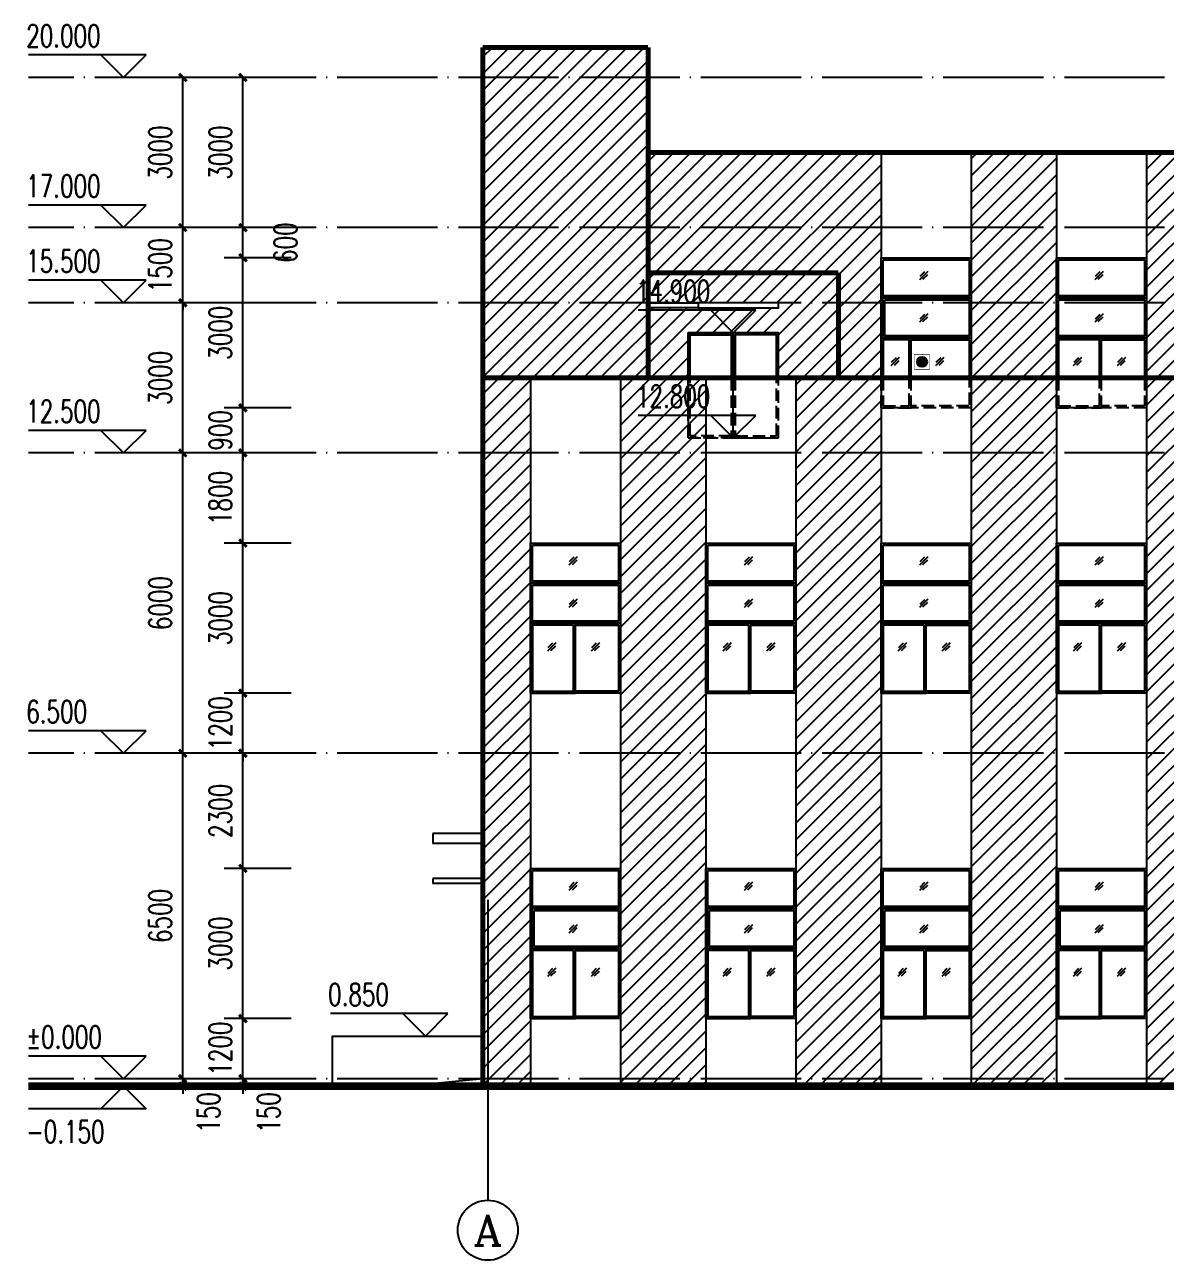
# Model space of a CAD drawing. Extents: x -4747 to 1060961, y -766984 to 396631.
# Drawn here: x 470451 to 493222, y -293900 to -269218 of the extents above; entities that cross this region are included whole.
import ezdxf
from ezdxf.enums import TextEntityAlignment as Align

# ---------------------------------------------------------------- set-up
doc = ezdxf.new("R2010")
doc.units = 0
doc.header["$LTSCALE"] = 1000
doc.header["$MEASUREMENT"] = 0
doc.linetypes.add('DASH', pattern=[0.35, 0.25, -0.1])
doc.linetypes.add('DOTE', pattern=[2.42, 2, -0.2, 0.02, -0.2])
doc.layers.get('0').update_dxf_attribs({"linetype": 'CONTINUOUS'})
doc.layers.get('DEFPOINTS').update_dxf_attribs({"linetype": 'CONTINUOUS'})
for name, color, linetype in [('AXIS', 3, 'CONTINUOUS'), ('AXIS_TEXT', 7, 'CONTINUOUS'), ('DIM_ELEV', 3, 'CONTINUOUS'), ('DIM_SYMB', 3, 'CONTINUOUS'), ('DOTE', 1, 'DOTE'), ('PUB_DIM', 3, 'CONTINUOUS'), ('PUB_TEXT', 7, 'CONTINUOUS'), ('剖面填充', 147, 'CONTINUOUS'), ('屋面', 4, 'CONTINUOUS'), ('投影', 8, 'CONTINUOUS'), ('窗户', 140, 'CONTINUOUS'), ('立面图', 41, 'CONTINUOUS'), ('立面轮廓线', 3, 'CONTINUOUS')]:
    doc.layers.add(name, color=color, linetype=linetype)
doc.styles.add('_TCH_AXIS', font='COMPLEX', dxfattribs={"bigfont": 'GBCBIG'})
doc.styles.add('_TCH_DIM', font='SIMPLEX', dxfattribs={"bigfont": 'GBCBIG'})
doc.styles.add('DIM_FONT', font='SIMPLEX', dxfattribs={"width": 0.7, "bigfont": 'GBCBIG'})
doc.dimstyles.new('DIMN150', dxfattribs={"dimscale": 1.5, "dimtxt": 300, "dimasz": 100, "dimexe": 250, "dimexo": 300, "dimgap": 150, "dimtad": 1, "dimdec": 0, "dimzin": 0, "dimtxsty": 'DIM_FONT', "dimblk": 'ARCHTICK', "dimcen": 0.09, "dimclrt": 7, "dimazin": 3, "dimtfac": 1, "dimtdec": 0, "dimtix": 1, "dimtmove": 0, "dimatfit": 3, "dimtolj": 1, "dimtzin": 0})
pattern_1 = [(45, (-215693.68, 0), (-168.3798, 168.3798), [])]

# ---------------------------------------------------------------- blocks, each defined once
blk = doc.blocks.new('_ARCHTICK')
at = {"color": 0, "linetype": 'BYBLOCK', "const_width": 0.4}
blk.add_lwpolyline([(-0.5, -0.5), (0.5, 0.5)], dxfattribs=at)
blk = doc.blocks.new('*D637')
at = {"layer": 'DEFPOINTS', "color": 0}
for p in [(474807, -290272), (476223, -290272), (476223, -290422)]:
    blk.add_point(p, dxfattribs=at)
at = {"layer": 'PUB_DIM', "color": 0}
for p, q in [((474807, -290272), (474807, -290122)), ((475773, -290272), (474432, -290272)), ((475773, -290422), (474432, -290422)), ((474807, -290422), (474807, -290272)), ((474807, -290422), (474807, -290572))]:
    blk.add_line(p, q, dxfattribs=at)
at = {"layer": 'PUB_DIM', "color": 0, "xscale": 150, "yscale": 150, "zscale": 150}
for p, rotation in [((474807, -290272), 270), ((474807, -290422), 90)]:
    blk.add_blockref('_ARCHTICK', p, dxfattribs=dict(at, rotation=rotation))
at = {"layer": 'PUB_DIM', "color": 7, "insert": (475324, -290947), "char_height": 450, "attachment_point": 5, "rotation": 90, "style": 'DIM_FONT'}
blk.add_mtext('\\A1;150', dxfattribs=at)
blk = doc.blocks.new('*D638')
at = {"layer": 'DEFPOINTS', "color": 0}
for p in [(474807, -289072), (476223, -289072), (476223, -290272)]:
    blk.add_point(p, dxfattribs=at)
at = {"layer": 'PUB_DIM', "color": 0}
for p, q in [((474807, -289072), (474807, -288922)), ((475773, -289072), (474432, -289072)), ((474807, -290272), (474807, -289072)), ((475773, -290272), (474432, -290272)), ((474807, -290272), (474807, -290422))]:
    blk.add_line(p, q, dxfattribs=at)
at = {"layer": 'PUB_DIM', "color": 0, "xscale": 150, "yscale": 150, "zscale": 150}
for p, rotation in [((474807, -289072), 270), ((474807, -290272), 90)]:
    blk.add_blockref('_ARCHTICK', p, dxfattribs=dict(at, rotation=rotation))
at = {"layer": 'PUB_DIM', "color": 7, "insert": (474357, -289672), "char_height": 450, "attachment_point": 5, "rotation": 90, "style": 'DIM_FONT'}
blk.add_mtext('\\A1;1200', dxfattribs=at)
blk = doc.blocks.new('*D639')
at = {"layer": 'DEFPOINTS', "color": 0}
for p in [(474807, -286072), (476223, -286072), (476223, -289072)]:
    blk.add_point(p, dxfattribs=at)
at = {"layer": 'PUB_DIM', "color": 0}
for p, q in [((475773, -286072), (474432, -286072)), ((474807, -289072), (474807, -286072)), ((475773, -289072), (474432, -289072))]:
    blk.add_line(p, q, dxfattribs=at)
at = {"layer": 'PUB_DIM', "color": 0, "xscale": 150, "yscale": 150, "zscale": 150}
for p, rotation in [((474807, -286072), 90), ((474807, -289072), 270)]:
    blk.add_blockref('_ARCHTICK', p, dxfattribs=dict(at, rotation=rotation))
at = {"layer": 'PUB_DIM', "color": 7, "insert": (474357, -287572), "char_height": 450, "attachment_point": 5, "rotation": 90, "style": 'DIM_FONT'}
blk.add_mtext('\\A1;3000', dxfattribs=at)
blk = doc.blocks.new('*D640')
at = {"layer": 'DEFPOINTS', "color": 0}
for p in [(474807, -283772), (476223, -283772), (476223, -286072)]:
    blk.add_point(p, dxfattribs=at)
at = {"layer": 'PUB_DIM', "color": 0}
for p, q in [((475773, -283772), (474432, -283772)), ((474807, -286072), (474807, -283772)), ((475773, -286072), (474432, -286072))]:
    blk.add_line(p, q, dxfattribs=at)
at = {"layer": 'PUB_DIM', "color": 0, "xscale": 150, "yscale": 150, "zscale": 150}
for p, rotation in [((474807, -283772), 90), ((474807, -286072), 270)]:
    blk.add_blockref('_ARCHTICK', p, dxfattribs=dict(at, rotation=rotation))
at = {"layer": 'PUB_DIM', "color": 7, "insert": (474357, -284922), "char_height": 450, "attachment_point": 5, "rotation": 90, "style": 'DIM_FONT'}
blk.add_mtext('\\A1;2300', dxfattribs=at)
blk = doc.blocks.new('*D641')
at = {"layer": 'DEFPOINTS', "color": 0}
for p in [(474807, -282572), (476223, -282572), (476223, -283772)]:
    blk.add_point(p, dxfattribs=at)
at = {"layer": 'PUB_DIM', "color": 0}
for p, q in [((475773, -282572), (474432, -282572)), ((474807, -282572), (474807, -282422)), ((474807, -283772), (474807, -282572)), ((475773, -283772), (474432, -283772)), ((474807, -283772), (474807, -283922))]:
    blk.add_line(p, q, dxfattribs=at)
at = {"layer": 'PUB_DIM', "color": 0, "xscale": 150, "yscale": 150, "zscale": 150}
for p, rotation in [((474807, -282572), 270), ((474807, -283772), 90)]:
    blk.add_blockref('_ARCHTICK', p, dxfattribs=dict(at, rotation=rotation))
at = {"layer": 'PUB_DIM', "color": 7, "insert": (474357, -283172), "char_height": 450, "attachment_point": 5, "rotation": 90, "style": 'DIM_FONT'}
blk.add_mtext('\\A1;1200', dxfattribs=at)
blk = doc.blocks.new('*D642')
at = {"layer": 'DEFPOINTS', "color": 0}
for p in [(474807, -279572), (476223, -279572), (476223, -282572)]:
    blk.add_point(p, dxfattribs=at)
at = {"layer": 'PUB_DIM', "color": 0}
for p, q in [((475773, -279572), (474432, -279572)), ((474807, -282572), (474807, -279572)), ((475773, -282572), (474432, -282572))]:
    blk.add_line(p, q, dxfattribs=at)
at = {"layer": 'PUB_DIM', "color": 0, "xscale": 150, "yscale": 150, "zscale": 150}
for p, rotation in [((474807, -279572), 90), ((474807, -282572), 270)]:
    blk.add_blockref('_ARCHTICK', p, dxfattribs=dict(at, rotation=rotation))
at = {"layer": 'PUB_DIM', "color": 7, "insert": (474357, -281072), "char_height": 450, "attachment_point": 5, "rotation": 90, "style": 'DIM_FONT'}
blk.add_mtext('\\A1;3000', dxfattribs=at)
blk = doc.blocks.new('*D643')
at = {"layer": 'DEFPOINTS', "color": 0}
for p in [(474807, -277772), (476223, -277772), (476223, -279572)]:
    blk.add_point(p, dxfattribs=at)
at = {"layer": 'PUB_DIM', "color": 0}
for p, q in [((475773, -277772), (474432, -277772)), ((474807, -279572), (474807, -277772)), ((475773, -279572), (474432, -279572))]:
    blk.add_line(p, q, dxfattribs=at)
at = {"layer": 'PUB_DIM', "color": 0, "xscale": 150, "yscale": 150, "zscale": 150}
for p, rotation in [((474807, -277772), 90), ((474807, -279572), 270)]:
    blk.add_blockref('_ARCHTICK', p, dxfattribs=dict(at, rotation=rotation))
at = {"layer": 'PUB_DIM', "color": 7, "insert": (474357, -278672), "char_height": 450, "attachment_point": 5, "rotation": 90, "style": 'DIM_FONT'}
blk.add_mtext('\\A1;1800', dxfattribs=at)
blk = doc.blocks.new('*D644')
at = {"layer": 'DEFPOINTS', "color": 0}
for p in [(474807, -276872), (476223, -276872), (476223, -277772)]:
    blk.add_point(p, dxfattribs=at)
at = {"layer": 'PUB_DIM', "color": 0}
for p, q in [((475773, -276872), (474432, -276872)), ((474807, -276872), (474807, -276722)), ((474807, -277772), (474807, -276872)), ((475773, -277772), (474432, -277772)), ((474807, -277772), (474807, -277922))]:
    blk.add_line(p, q, dxfattribs=at)
at = {"layer": 'PUB_DIM', "color": 0, "xscale": 150, "yscale": 150, "zscale": 150}
for p, rotation in [((474807, -276872), 270), ((474807, -277772), 90)]:
    blk.add_blockref('_ARCHTICK', p, dxfattribs=dict(at, rotation=rotation))
at = {"layer": 'PUB_DIM', "color": 7, "insert": (474357, -277322), "char_height": 450, "attachment_point": 5, "rotation": 90, "style": 'DIM_FONT'}
blk.add_mtext('\\A1;900', dxfattribs=at)
blk = doc.blocks.new('*D645')
at = {"layer": 'DEFPOINTS', "color": 0}
for p in [(474807, -273872), (476223, -273872), (476223, -276872)]:
    blk.add_point(p, dxfattribs=at)
at = {"layer": 'PUB_DIM', "color": 0}
for p, q in [((475773, -273872), (474432, -273872)), ((474807, -276872), (474807, -273872)), ((475773, -276872), (474432, -276872))]:
    blk.add_line(p, q, dxfattribs=at)
at = {"layer": 'PUB_DIM', "color": 0, "xscale": 150, "yscale": 150, "zscale": 150}
for p, rotation in [((474807, -273872), 90), ((474807, -276872), 270)]:
    blk.add_blockref('_ARCHTICK', p, dxfattribs=dict(at, rotation=rotation))
at = {"layer": 'PUB_DIM', "color": 7, "insert": (474357, -275372), "char_height": 450, "attachment_point": 5, "rotation": 90, "style": 'DIM_FONT'}
blk.add_mtext('\\A1;3000', dxfattribs=at)
blk = doc.blocks.new('*D646')
at = {"layer": 'DEFPOINTS', "color": 0}
for p in [(474807, -273272), (476223, -273272), (476223, -273872)]:
    blk.add_point(p, dxfattribs=at)
at = {"layer": 'PUB_DIM', "color": 0}
for p, q in [((475773, -273272), (474432, -273272)), ((474807, -273872), (474807, -273272)), ((475773, -273872), (474432, -273872))]:
    blk.add_line(p, q, dxfattribs=at)
at = {"layer": 'PUB_DIM', "color": 0, "xscale": 150, "yscale": 150, "zscale": 150}
for p, rotation in [((474807, -273272), 90), ((474807, -273872), 270)]:
    blk.add_blockref('_ARCHTICK', p, dxfattribs=dict(at, rotation=rotation))
at = {"layer": 'PUB_DIM', "color": 7, "insert": (475658, -273572), "char_height": 450, "attachment_point": 5, "rotation": 90, "style": 'DIM_FONT'}
blk.add_mtext('\\A1;600', dxfattribs=at)
blk = doc.blocks.new('*D647')
at = {"layer": 'DEFPOINTS', "color": 0}
for p in [(474807, -270272), (476223, -270272), (476223, -273272)]:
    blk.add_point(p, dxfattribs=at)
at = {"layer": 'PUB_DIM', "color": 0}
for p, q in [((475773, -270272), (474432, -270272)), ((474807, -273272), (474807, -270272)), ((475773, -273272), (474432, -273272))]:
    blk.add_line(p, q, dxfattribs=at)
at = {"layer": 'PUB_DIM', "color": 0, "xscale": 150, "yscale": 150, "zscale": 150}
for p, rotation in [((474807, -270272), 90), ((474807, -273272), 270)]:
    blk.add_blockref('_ARCHTICK', p, dxfattribs=dict(at, rotation=rotation))
at = {"layer": 'PUB_DIM', "color": 7, "insert": (474357, -271772), "char_height": 450, "attachment_point": 5, "rotation": 90, "style": 'DIM_FONT'}
blk.add_mtext('\\A1;3000', dxfattribs=at)
blk = doc.blocks.new('*D648')
at = {"layer": 'DEFPOINTS', "color": 0}
for p in [(473607, -290272), (476223, -290272), (476223, -290422)]:
    blk.add_point(p, dxfattribs=at)
at = {"layer": 'PUB_DIM', "color": 0}
for p, q in [((473607, -290272), (473607, -290122)), ((475773, -290272), (473232, -290272)), ((475773, -290422), (473232, -290422)), ((473607, -290422), (473607, -290272)), ((473607, -290422), (473607, -290572))]:
    blk.add_line(p, q, dxfattribs=at)
at = {"layer": 'PUB_DIM', "color": 0, "xscale": 150, "yscale": 150, "zscale": 150}
for p, rotation in [((473607, -290272), 270), ((473607, -290422), 90)]:
    blk.add_blockref('_ARCHTICK', p, dxfattribs=dict(at, rotation=rotation))
at = {"layer": 'PUB_DIM', "color": 7, "insert": (474124, -290947), "char_height": 450, "attachment_point": 5, "rotation": 90, "style": 'DIM_FONT'}
blk.add_mtext('\\A1;150', dxfattribs=at)
blk = doc.blocks.new('*D649')
at = {"layer": 'DEFPOINTS', "color": 0}
for p in [(473607, -283772), (476223, -283772), (476223, -290272)]:
    blk.add_point(p, dxfattribs=at)
at = {"layer": 'PUB_DIM', "color": 0}
for p, q in [((475773, -283772), (473232, -283772)), ((473607, -290272), (473607, -283772)), ((475773, -290272), (473232, -290272))]:
    blk.add_line(p, q, dxfattribs=at)
at = {"layer": 'PUB_DIM', "color": 0, "xscale": 150, "yscale": 150, "zscale": 150}
for p, rotation in [((473607, -283772), 90), ((473607, -290272), 270)]:
    blk.add_blockref('_ARCHTICK', p, dxfattribs=dict(at, rotation=rotation))
at = {"layer": 'PUB_DIM', "color": 7, "insert": (473157, -287022), "char_height": 450, "attachment_point": 5, "rotation": 90, "style": 'DIM_FONT'}
blk.add_mtext('\\A1;6500', dxfattribs=at)
blk = doc.blocks.new('*D650')
at = {"layer": 'DEFPOINTS', "color": 0}
for p in [(473607, -277772), (476223, -277772), (476223, -283772)]:
    blk.add_point(p, dxfattribs=at)
at = {"layer": 'PUB_DIM', "color": 0}
for p, q in [((475773, -277772), (473232, -277772)), ((473607, -283772), (473607, -277772)), ((475773, -283772), (473232, -283772))]:
    blk.add_line(p, q, dxfattribs=at)
at = {"layer": 'PUB_DIM', "color": 0, "xscale": 150, "yscale": 150, "zscale": 150}
for p, rotation in [((473607, -277772), 90), ((473607, -283772), 270)]:
    blk.add_blockref('_ARCHTICK', p, dxfattribs=dict(at, rotation=rotation))
at = {"layer": 'PUB_DIM', "color": 7, "insert": (473157, -280772), "char_height": 450, "attachment_point": 5, "rotation": 90, "style": 'DIM_FONT'}
blk.add_mtext('\\A1;6000', dxfattribs=at)
blk = doc.blocks.new('*D651')
at = {"layer": 'DEFPOINTS', "color": 0}
for p in [(473607, -274772), (476223, -274772), (476223, -277772)]:
    blk.add_point(p, dxfattribs=at)
at = {"layer": 'PUB_DIM', "color": 0}
for p, q in [((475773, -274772), (473232, -274772)), ((473607, -277772), (473607, -274772)), ((475773, -277772), (473232, -277772))]:
    blk.add_line(p, q, dxfattribs=at)
at = {"layer": 'PUB_DIM', "color": 0, "xscale": 150, "yscale": 150, "zscale": 150}
for p, rotation in [((473607, -274772), 90), ((473607, -277772), 270)]:
    blk.add_blockref('_ARCHTICK', p, dxfattribs=dict(at, rotation=rotation))
at = {"layer": 'PUB_DIM', "color": 7, "insert": (473157, -276272), "char_height": 450, "attachment_point": 5, "rotation": 90, "style": 'DIM_FONT'}
blk.add_mtext('\\A1;3000', dxfattribs=at)
blk = doc.blocks.new('*D652')
at = {"layer": 'DEFPOINTS', "color": 0}
for p in [(473607, -273272), (476223, -273272), (476223, -274772)]:
    blk.add_point(p, dxfattribs=at)
at = {"layer": 'PUB_DIM', "color": 0}
for p, q in [((473607, -273272), (473607, -273122)), ((475773, -273272), (473232, -273272)), ((473607, -274772), (473607, -273272)), ((475773, -274772), (473232, -274772)), ((473607, -274772), (473607, -274922))]:
    blk.add_line(p, q, dxfattribs=at)
at = {"layer": 'PUB_DIM', "color": 0, "xscale": 150, "yscale": 150, "zscale": 150}
for p, rotation in [((473607, -273272), 270), ((473607, -274772), 90)]:
    blk.add_blockref('_ARCHTICK', p, dxfattribs=dict(at, rotation=rotation))
at = {"layer": 'PUB_DIM', "color": 7, "insert": (473157, -274022), "char_height": 450, "attachment_point": 5, "rotation": 90, "style": 'DIM_FONT'}
blk.add_mtext('\\A1;1500', dxfattribs=at)
blk = doc.blocks.new('*D653')
at = {"layer": 'DEFPOINTS', "color": 0}
for p in [(473607, -270272), (476223, -270272), (476223, -273272)]:
    blk.add_point(p, dxfattribs=at)
at = {"layer": 'PUB_DIM', "color": 0}
for p, q in [((475773, -270272), (473232, -270272)), ((473607, -273272), (473607, -270272)), ((475773, -273272), (473232, -273272))]:
    blk.add_line(p, q, dxfattribs=at)
at = {"layer": 'PUB_DIM', "color": 0, "xscale": 150, "yscale": 150, "zscale": 150}
for p, rotation in [((473607, -270272), 90), ((473607, -273272), 270)]:
    blk.add_blockref('_ARCHTICK', p, dxfattribs=dict(at, rotation=rotation))
at = {"layer": 'PUB_DIM', "color": 7, "insert": (473157, -271772), "char_height": 450, "attachment_point": 5, "rotation": 90, "style": 'DIM_FONT'}
blk.add_mtext('\\A1;3000', dxfattribs=at)

msp = doc.modelspace()

# ---------------------------------------------------------------- hatches: boundary and pattern name
h = msp.add_hatch(color=1)
edge = h.paths.add_edge_path()
edge.add_arc((488365.7, -275952.6), 100, 0, 360)
at = {"layer": '剖面填充'}
h = msp.add_hatch(dxfattribs=at)
h.set_pattern_fill('ANSI31', color=256, scale=150, style=0)
h.set_pattern_definition(pattern_1)
h.paths.add_polyline_path([(512047.2, -276271.9), (511051.7, -276271.9), (511051.7, -276871.9), (511051.7, -286671.9), (512047.2, -286671.9)])
h.paths.add_polyline_path([(509251.7, -276271.9), (506247.2, -276271.9), (506247.2, -276871.9), (506247.2, -290421.9), (507597.2, -290421.9), (507597.2, -286671.9), (509251.7, -286671.9), (509251.7, -282571.9), (509251.7, -281171.9), (509251.7, -280371.9), (509251.7, -279571.9)])
h.paths.add_polyline_path([(507447.2, -284731.9, -1), (506727.2, -284731.9, -1)], flags=16)
h.paths.add_polyline_path([(515547.2, -276271.9), (513847.2, -276271.9), (513847.2, -276871.9), (513847.2, -286671.9), (514797.2, -286671.9), (514797.2, -290421.9), (515547.2, -290421.9)])
h.paths.add_polyline_path([(518447.2, -276271.9), (517347.2, -276271.9), (517347.2, -276871.9), (517347.2, -290421.9), (518447.2, -290421.9)])
h.paths.add_polyline_path([(521797.2, -276271.9), (520247.2, -276271.9), (520247.2, -276871.9), (520247.2, -290421.9), (521797.2, -290421.9)])
h.paths.add_polyline_path([(521297.2, -284731.9, -1), (520577.2, -284731.9, -1)], flags=16)
h.paths.add_polyline_path([(521797.2, -271771.9), (520247.2, -271771.9), (520247.2, -276271.9), (521797.2, -276271.9)])
h.paths.add_polyline_path([(518447.2, -273871.9), (518447.2, -271771.9), (517347.2, -271771.9), (517347.2, -276271.9), (518447.2, -276271.9), (518447.2, -275471.9), (518447.2, -274671.9)])
h.paths.add_polyline_path([(515547.2, -273871.9), (515547.2, -271771.9), (513847.2, -271771.9), (513847.2, -276271.9), (515547.2, -276271.9), (515547.2, -275471.9), (515547.2, -274671.9)])
h.paths.add_polyline_path([(512047.2, -273871.9), (512047.2, -271771.9), (511051.7, -271771.9), (511051.7, -276271.9), (512047.2, -276271.9), (512047.2, -275471.9), (512047.2, -274671.9)])
h.paths.add_polyline_path([(509251.7, -273871.9), (509251.7, -271771.9), (506247.2, -271771.9), (506247.2, -276271.9), (509251.7, -276271.9), (509251.7, -275471.9)])
h.paths.add_polyline_path([(504447.2, -273871.9), (504447.2, -271771.9), (503347.2, -271771.9), (503347.2, -274771.9), (503647.2, -274771.9), (503647.2, -274871.9), (503347.2, -274871.9), (503347.2, -276271.9), (504447.2, -276271.9), (504447.2, -275471.9), (504447.2, -274671.9)])
h.paths.add_polyline_path([(501547.2, -271771.9), (500097.2, -271771.9), (500097.2, -272971.9), (499847.2, -272971.9), (499847.2, -276271.9), (501547.2, -276271.9), (501547.2, -275371.9), (501547.2, -274871.9), (501247.2, -274871.9), (501247.2, -274771.9), (501547.2, -274771.9)])
h.paths.add_polyline_path([(498047.2, -271771.9), (496347.2, -271771.9), (496347.2, -276271.9), (498047.2, -276271.9), (498047.2, -275471.9), (498047.2, -274671.9), (498047.2, -273871.9)])
h.paths.add_polyline_path([(500097.2, -271771.9), (500057.2, -271771.9), (500057.2, -272931.9), (499847.2, -272931.9), (499847.2, -272971.9), (500097.2, -272971.9)], flags=17)
h.paths.add_polyline_path([(494547.2, -271771.9), (492847.2, -271771.9), (492847.2, -276271.9), (494547.2, -276271.9), (494547.2, -275471.9), (494547.2, -274671.9), (494547.2, -273871.9)])
h.paths.add_polyline_path([(491047.2, -271771.9), (489347.2, -271771.9), (489347.2, -276271.9), (491047.2, -276271.9), (491047.2, -275471.9), (491047.2, -274671.9), (491047.2, -273871.9)])
h.paths.add_polyline_path([(487547.2, -271771.9), (482897.2, -271771.9), (482897.2, -274171.9), (486697.2, -274171.9), (486697.2, -276271.9), (487547.2, -276271.9), (487547.2, -275471.9), (487547.2, -273871.9)])
h.paths.add_polyline_path([(486697.2, -274171.9), (482897.2, -274171.9), (482897.2, -274771.9), (483897.2, -274771.9), (485497.2, -274771.9), (485497.2, -274871.9), (483897.2, -274871.9), (482897.2, -274871.9), (482897.2, -276271.9), (483697.2, -276271.9), (483697.2, -275371.9), (484597.2, -275371.9), (485497.2, -275371.9), (485497.2, -276271.9), (486697.2, -276271.9)], flags=17)
h.paths.add_polyline_path([(482897.2, -271771.9), (482897.2, -269671.9), (479597.2, -269671.9), (479597.2, -276271.9), (482897.2, -276271.9), (482897.2, -274871.9), (482897.2, -274171.9)])
h = msp.add_hatch(dxfattribs=at)
h.set_pattern_fill('ANSI31', color=256, scale=150, style=0)
h.set_pattern_definition(pattern_1)
h.paths.add_polyline_path([(480547.2, -276271.9), (479597.2, -276271.9), (479597.2, -290421.9), (480547.2, -290421.9)])
h.paths.add_polyline_path([(484047.2, -277471.9), (483697.2, -277471.9), (483697.2, -276271.9), (482347.2, -276271.9), (482347.2, -290421.9), (484047.2, -290421.9)])
h.paths.add_polyline_path([(484047.2, -276271.9), (483737.2, -276271.9), (483737.2, -277431.9), (484047.2, -277431.9)], flags=17)
h.paths.add_polyline_path([(487547.2, -276271.9), (485847.2, -276271.9), (485847.2, -290421.9), (487547.2, -290421.9)])
h.paths.add_polyline_path([(491047.2, -276271.9), (489347.2, -276271.9), (489347.2, -276871.9), (489347.2, -290421.9), (491047.2, -290421.9)])
h.paths.add_polyline_path([(494547.2, -276271.9), (492847.2, -276271.9), (492847.2, -276871.9), (492847.2, -290421.9), (493597.2, -290421.9), (493597.2, -286671.9), (494547.2, -286671.9)])
h.paths.add_polyline_path([(498047.2, -276271.9), (496347.2, -276271.9), (496347.2, -276871.9), (496347.2, -286671.9), (498047.2, -286671.9)])
h.paths.add_polyline_path([(501547.2, -276271.9), (499847.2, -276271.9), (499847.2, -276871.9), (499847.2, -286671.9), (500797.2, -286671.9), (500797.2, -290421.9), (501547.2, -290421.9)])
h.paths.add_polyline_path([(504447.2, -276271.9), (503347.2, -276271.9), (503347.2, -276421.9), (503347.2, -277471.9), (503347.2, -290421.9), (504447.2, -290421.9)])

# ---------------------------------------------------------------- linework, layer by layer
at = {"color": 1, "const_width": 10, "elevation": 0}
msp.add_lwpolyline([(488215.7, -276102.6), (488515.7, -276102.6), (488515.7, -275802.6), (488215.7, -275802.6)], close=True, dxfattribs=at)
at = {"color": 1}
msp.add_circle((488365.7, -275952.6), 100, dxfattribs=at)
at = {"layer": 'AXIS'}
msp.add_line((479697.2, -286699.9), (479697.2, -292699.9), dxfattribs=at)
msp.add_circle((479697.2, -293299.9), 600, dxfattribs=at)
at = {"layer": 'DIM_ELEV'}
for p, q in [((472873.8, -269821.9), (470526.3, -269821.9)), ((472423.8, -270271.9), (471973.8, -269821.9)), ((472423.8, -270271.9), (472873.8, -269821.9)), ((472873.8, -272821.9), (470526.3, -272821.9)), ((472423.8, -273271.9), (471973.8, -272821.9)), ((472423.8, -273271.9), (472873.8, -272821.9)), ((472873.8, -274321.9), (470526.3, -274321.9)), ((472423.8, -274771.9), (471973.8, -274321.9)), ((472423.8, -274771.9), (472873.8, -274321.9)), ((485047.2, -274921.9), (482699.7, -274921.9)), ((484597.2, -275371.9), (484147.2, -274921.9)), ((484597.2, -275371.9), (485047.2, -274921.9)), ((485047.2, -277021.9), (482699.7, -277021.9)), ((484597.2, -277471.9), (484147.2, -277021.9)), ((484597.2, -277471.9), (485047.2, -277021.9)), ((472873.8, -277321.9), (470526.3, -277321.9)), ((472423.8, -277771.9), (471973.8, -277321.9)), ((472423.8, -277771.9), (472873.8, -277321.9)), ((472873.8, -283321.9), (470526.3, -283321.9)), ((472423.8, -283771.9), (471973.8, -283321.9)), ((472423.8, -283771.9), (472873.8, -283321.9)), ((478901.1, -288971.9), (476553.6, -288971.9)), ((478451.1, -289421.9), (478001.1, -288971.9)), ((478451.1, -289421.9), (478901.1, -288971.9)), ((472873.8, -289821.9), (470526.3, -289821.9)), ((472423.8, -290271.9), (471973.8, -289821.9)), ((472423.8, -290271.9), (472873.8, -289821.9)), ((472423.8, -290421.9), (471973.8, -290871.9)), ((472423.8, -290421.9), (472873.8, -290871.9)), ((472873.8, -290871.9), (470526.3, -290871.9))]:
    msp.add_line(p, q, dxfattribs=at)
at = {"layer": 'DIM_SYMB'}
for points in [[(487681.1, -276175.4, 0, 0, 0), (487868.1, -276175.4, 40, 0, 0), (488018.1, -276175.4, 0, 0, 0)], [(488889.2, -276175.4, 0, 0, 0), (488702.2, -276175.4, 40, 0, 0), (488552.2, -276175.4, 0, 0, 0)], [(491321.8, -276175.4, 0, 0, 0), (491508.8, -276175.4, 40, 0, 0), (491658.8, -276175.4, 0, 0, 0)], [(492511.8, -276175.4, 0, 0, 0), (492324.8, -276175.4, 40, 0, 0), (492174.8, -276175.4, 0, 0, 0)], [(480821.8, -281875.4, 0, 0, 0), (481008.8, -281875.4, 40, 0, 0), (481158.8, -281875.4, 0, 0, 0)], [(482011.8, -281875.4, 0, 0, 0), (481824.8, -281875.4, 40, 0, 0), (481674.8, -281875.4, 0, 0, 0)], [(484321.8, -281875.4, 0, 0, 0), (484508.8, -281875.4, 40, 0, 0), (484658.8, -281875.4, 0, 0, 0)], [(485511.8, -281875.4, 0, 0, 0), (485324.8, -281875.4, 40, 0, 0), (485174.8, -281875.4, 0, 0, 0)], [(487821.8, -281875.4, 0, 0, 0), (488008.8, -281875.4, 40, 0, 0), (488158.8, -281875.4, 0, 0, 0)], [(489011.8, -281875.4, 0, 0, 0), (488824.8, -281875.4, 40, 0, 0), (488674.8, -281875.4, 0, 0, 0)], [(491321.8, -281875.4, 0, 0, 0), (491508.8, -281875.4, 40, 0, 0), (491658.8, -281875.4, 0, 0, 0)], [(492511.8, -281875.4, 0, 0, 0), (492324.8, -281875.4, 40, 0, 0), (492174.8, -281875.4, 0, 0, 0)], [(480821.8, -288375.4, 0, 0, 0), (481008.8, -288375.4, 40, 0, 0), (481158.8, -288375.4, 0, 0, 0)], [(482011.8, -288375.4, 0, 0, 0), (481824.8, -288375.4, 40, 0, 0), (481674.8, -288375.4, 0, 0, 0)], [(484321.8, -288375.4, 0, 0, 0), (484508.8, -288375.4, 40, 0, 0), (484658.8, -288375.4, 0, 0, 0)], [(485511.8, -288375.4, 0, 0, 0), (485324.8, -288375.4, 40, 0, 0), (485174.8, -288375.4, 0, 0, 0)], [(487821.8, -288375.4, 0, 0, 0), (488008.8, -288375.4, 40, 0, 0), (488158.8, -288375.4, 0, 0, 0)], [(489011.8, -288375.4, 0, 0, 0), (488824.8, -288375.4, 40, 0, 0), (488674.8, -288375.4, 0, 0, 0)], [(491321.8, -288375.4, 0, 0, 0), (491508.8, -288375.4, 40, 0, 0), (491658.8, -288375.4, 0, 0, 0)], [(492511.8, -288375.4, 0, 0, 0), (492324.8, -288375.4, 40, 0, 0), (492174.8, -288375.4, 0, 0, 0)]]:
    msp.add_lwpolyline(points, format="xyseb", dxfattribs=at)
at = {"layer": 'DOTE'}
for points in [[(529509.8, -270271.9), (470526.3, -270271.9)], [(529509.8, -273271.9), (470526.3, -273271.9)], [(529509.8, -273271.9), (470526.3, -273271.9)], [(529509.8, -274771.9), (470526.3, -274771.9)], [(529509.8, -277771.9), (470526.3, -277771.9)], [(529509.8, -283771.9), (470526.3, -283771.9)], [(529509.8, -290271.9), (470526.3, -290271.9)]]:
    msp.add_lwpolyline(points, dxfattribs=at)
at = {"layer": '屋面', "const_width": 150}
msp.add_lwpolyline([(529509.8, -290421.9), (470526.3, -290421.9)], dxfattribs=at)
at = {"layer": '投影'}
for points in [[(485497.2, -274771.9), (483697.2, -274771.9), (483897.2, -274771.9), (483897.2, -274871.9), (485497.2, -274871.9), (485497.2, -274771.9)], [(485497.2, -276271.9), (485497.2, -275371.9), (483697.2, -275371.9), (483697.2, -276271.9)], [(483697.2, -276271.9), (483697.2, -275371.9), (484597.2, -275371.9), (484597.2, -276271.9)], [(483737.2, -276271.9), (483737.2, -275411.9), (484557.2, -275411.9), (484557.2, -276271.9)], [(484597.2, -276271.9), (484597.2, -275371.9)], [(485497.2, -276271.9), (485497.2, -275371.9), (484597.2, -275371.9), (484597.2, -276271.9)], [(485457.2, -276271.9), (485457.2, -275411.9), (484637.2, -275411.9), (484637.2, -276271.9)], [(485497.2, -276271.9), (485497.2, -275371.9)]]:
    msp.add_lwpolyline(points, dxfattribs=at)
at = {"layer": '投影', "linetype": 'DASH'}
for points in [[(489307.2, -275511.9), (489307.2, -276831.9), (488147.2, -276831.9)], [(483697.2, -276271.9), (483697.2, -277471.9), (485497.2, -277471.9)], [(484597.2, -276271.9), (484597.2, -277471.9), (483697.2, -277471.9), (483697.2, -276271.9)], [(484557.2, -276271.9), (484557.2, -277431.9), (483737.2, -277431.9), (483737.2, -276271.9)], [(484597.2, -277471.9), (484597.2, -276271.9)], [(484597.2, -276271.9), (484597.2, -277471.9), (485497.2, -277471.9), (485497.2, -276271.9)], [(484637.2, -276271.9), (484637.2, -277431.9), (485457.2, -277431.9), (485457.2, -276271.9)], [(485497.2, -277471.9), (485497.2, -276271.9)], [(485497.2, -277471.9), (485497.2, -276271.9)], [(489347.2, -276271.9), (489347.2, -276871.9), (487547.2, -276871.9), (487547.2, -276271.9)], [(487547.2, -276271.9), (487547.2, -276871.9), (488147.2, -276871.9), (488147.2, -276271.9)], [(487587.2, -276271.9), (487587.2, -276831.9), (488107.2, -276831.9), (488107.2, -276271.9)], [(489347.2, -276271.9), (489347.2, -276871.9), (488147.2, -276871.9), (488147.2, -276271.9)], [(492847.2, -276271.9), (492847.2, -276871.9), (491047.2, -276871.9), (491047.2, -276271.9)], [(491047.2, -276271.9), (491047.2, -276871.9), (491947.2, -276871.9), (491947.2, -276271.9)], [(491087.2, -276271.9), (491087.2, -276831.9), (491907.2, -276831.9), (491907.2, -276271.9)], [(492847.2, -276271.9), (492847.2, -276871.9), (491947.2, -276871.9), (491947.2, -276271.9)], [(492807.2, -276271.9), (492807.2, -276831.9), (491947.2, -276831.9)]]:
    msp.add_lwpolyline(points, dxfattribs=at)
at = {"layer": '窗户'}
for points in [[(487547.2, -273871.9), (489347.2, -273871.9), (489347.2, -274671.9), (487547.2, -274671.9)], [(487587.2, -273911.9), (489307.2, -273911.9), (489307.2, -274631.9), (487587.2, -274631.9)], [(491047.2, -273871.9), (492847.2, -273871.9), (492847.2, -274671.9), (491047.2, -274671.9)], [(491087.2, -273911.9), (492807.2, -273911.9), (492807.2, -274631.9), (491087.2, -274631.9)], [(487583.5, -274671.9), (489347.2, -274671.9), (489347.2, -275471.9), (487583.5, -275471.9)], [(491047.2, -274671.9), (492847.2, -274671.9), (492847.2, -275471.9), (491047.2, -275471.9)], [(487623.5, -274711.9), (489307.2, -274711.9), (489307.2, -275431.9), (487623.5, -275431.9)], [(491087.2, -274711.9), (492807.2, -274711.9), (492807.2, -275431.9), (491087.2, -275431.9)], [(480547.2, -279571.9), (482347.2, -279571.9), (482347.2, -282571.9), (480547.2, -282571.9)], [(480547.2, -279571.9), (482347.2, -279571.9), (482347.2, -280371.9), (480547.2, -280371.9)], [(480587.2, -279611.9), (482307.2, -279611.9), (482307.2, -280331.9), (480587.2, -280331.9)], [(484047.2, -279571.9), (485847.2, -279571.9), (485847.2, -282571.9), (484047.2, -282571.9)], [(484047.2, -279571.9), (485847.2, -279571.9), (485847.2, -280371.9), (484047.2, -280371.9)], [(484087.2, -279611.9), (485807.2, -279611.9), (485807.2, -280331.9), (484087.2, -280331.9)], [(487547.2, -279571.9), (489347.2, -279571.9), (489347.2, -282571.9), (487547.2, -282571.9)], [(487547.2, -279571.9), (489347.2, -279571.9), (489347.2, -280371.9), (487547.2, -280371.9)], [(487587.2, -279611.9), (489307.2, -279611.9), (489307.2, -280331.9), (487587.2, -280331.9)], [(491047.2, -279571.9), (492847.2, -279571.9), (492847.2, -282571.9), (491047.2, -282571.9)], [(491047.2, -279571.9), (492847.2, -279571.9), (492847.2, -280371.9), (491047.2, -280371.9)], [(491087.2, -279611.9), (492807.2, -279611.9), (492807.2, -280331.9), (491087.2, -280331.9)], [(480547.2, -280371.9), (482347.2, -280371.9), (482347.2, -281171.9), (480547.2, -281171.9)], [(484047.2, -280371.9), (485847.2, -280371.9), (485847.2, -281171.9), (484047.2, -281171.9)], [(487547.2, -280371.9), (489347.2, -280371.9), (489347.2, -281171.9), (487547.2, -281171.9)], [(491047.2, -280371.9), (492847.2, -280371.9), (492847.2, -281171.9), (491047.2, -281171.9)], [(480587.2, -280411.9), (482307.2, -280411.9), (482307.2, -281131.9), (480587.2, -281131.9)], [(484087.2, -280411.9), (485807.2, -280411.9), (485807.2, -281131.9), (484087.2, -281131.9)], [(487587.2, -280411.9), (489307.2, -280411.9), (489307.2, -281131.9), (487587.2, -281131.9)], [(491087.2, -280411.9), (492807.2, -280411.9), (492807.2, -281131.9), (491087.2, -281131.9)], [(481447.2, -281171.9), (480547.2, -281171.9), (480547.2, -282571.9), (481447.2, -282571.9)], [(481407.2, -281211.9), (480587.2, -281211.9), (480587.2, -282531.9), (481407.2, -282531.9)], [(481447.2, -281171.9), (482347.2, -281171.9), (482347.2, -282571.9), (481447.2, -282571.9)], [(484947.2, -281171.9), (484047.2, -281171.9), (484047.2, -282571.9), (484947.2, -282571.9)], [(484907.2, -281211.9), (484087.2, -281211.9), (484087.2, -282531.9), (484907.2, -282531.9)], [(484947.2, -281171.9), (485847.2, -281171.9), (485847.2, -282571.9), (484947.2, -282571.9)], [(488447.2, -281171.9), (487547.2, -281171.9), (487547.2, -282571.9), (488447.2, -282571.9)], [(488407.2, -281211.9), (487587.2, -281211.9), (487587.2, -282531.9), (488407.2, -282531.9)], [(488447.2, -281171.9), (489347.2, -281171.9), (489347.2, -282571.9), (488447.2, -282571.9)], [(491947.2, -281171.9), (491047.2, -281171.9), (491047.2, -282571.9), (491947.2, -282571.9)], [(491907.2, -281211.9), (491087.2, -281211.9), (491087.2, -282531.9), (491907.2, -282531.9)], [(491947.2, -281171.9), (492847.2, -281171.9), (492847.2, -282571.9), (491947.2, -282571.9)], [(480547.2, -286071.9), (482347.2, -286071.9), (482347.2, -289071.9), (480547.2, -289071.9)], [(480547.2, -286071.9), (482347.2, -286071.9), (482347.2, -286871.9), (480547.2, -286871.9)], [(480587.2, -286111.9), (482307.2, -286111.9), (482307.2, -286831.9), (480587.2, -286831.9)], [(484047.2, -286071.9), (485847.2, -286071.9), (485847.2, -289071.9), (484047.2, -289071.9)], [(484047.2, -286071.9), (485847.2, -286071.9), (485847.2, -286871.9), (484047.2, -286871.9)], [(484087.2, -286111.9), (485807.2, -286111.9), (485807.2, -286831.9), (484087.2, -286831.9)], [(487547.2, -286071.9), (489347.2, -286071.9), (489347.2, -289071.9), (487547.2, -289071.9)], [(487547.2, -286071.9), (489347.2, -286071.9), (489347.2, -286871.9), (487547.2, -286871.9)], [(487587.2, -286111.9), (489307.2, -286111.9), (489307.2, -286831.9), (487587.2, -286831.9)], [(491047.2, -286071.9), (492847.2, -286071.9), (492847.2, -289071.9), (491047.2, -289071.9)], [(491047.2, -286071.9), (492847.2, -286071.9), (492847.2, -286871.9), (491047.2, -286871.9)], [(491087.2, -286111.9), (492807.2, -286111.9), (492807.2, -286831.9), (491087.2, -286831.9)], [(480583.5, -286871.9), (482347.2, -286871.9), (482347.2, -287671.9), (480583.5, -287671.9)], [(480623.5, -286911.9), (482307.2, -286911.9), (482307.2, -287631.9), (480623.5, -287631.9)], [(484083.5, -286871.9), (485847.2, -286871.9), (485847.2, -287671.9), (484083.5, -287671.9)], [(484123.5, -286911.9), (485807.2, -286911.9), (485807.2, -287631.9), (484123.5, -287631.9)], [(487583.5, -286871.9), (489347.2, -286871.9), (489347.2, -287671.9), (487583.5, -287671.9)], [(487623.5, -286911.9), (489307.2, -286911.9), (489307.2, -287631.9), (487623.5, -287631.9)], [(491083.5, -286871.9), (492847.2, -286871.9), (492847.2, -287671.9), (491083.5, -287671.9)], [(491123.5, -286911.9), (492807.2, -286911.9), (492807.2, -287631.9), (491123.5, -287631.9)], [(481447.2, -287671.9), (480547.2, -287671.9), (480547.2, -289071.9), (481447.2, -289071.9)], [(481407.2, -287711.9), (480587.2, -287711.9), (480587.2, -289031.9), (481407.2, -289031.9)], [(481447.2, -287671.9), (482347.2, -287671.9), (482347.2, -289071.9), (481447.2, -289071.9)], [(484947.2, -287671.9), (484047.2, -287671.9), (484047.2, -289071.9), (484947.2, -289071.9)], [(484907.2, -287711.9), (484087.2, -287711.9), (484087.2, -289031.9), (484907.2, -289031.9)], [(484947.2, -287671.9), (485847.2, -287671.9), (485847.2, -289071.9), (484947.2, -289071.9)], [(488447.2, -287671.9), (487547.2, -287671.9), (487547.2, -289071.9), (488447.2, -289071.9)], [(488407.2, -287711.9), (487587.2, -287711.9), (487587.2, -289031.9), (488407.2, -289031.9)], [(488447.2, -287671.9), (489347.2, -287671.9), (489347.2, -289071.9), (488447.2, -289071.9)], [(491947.2, -287671.9), (491047.2, -287671.9), (491047.2, -289071.9), (491947.2, -289071.9)], [(491907.2, -287711.9), (491087.2, -287711.9), (491087.2, -289031.9), (491907.2, -289031.9)], [(491947.2, -287671.9), (492847.2, -287671.9), (492847.2, -289071.9), (491947.2, -289071.9)]]:
    msp.add_lwpolyline(points, close=True, dxfattribs=at)
for points in [[(487547.2, -276271.9), (487547.2, -273871.9), (489347.2, -273871.9), (489347.2, -276271.9)], [(491047.2, -276271.9), (491047.2, -273871.9), (492847.2, -273871.9), (492847.2, -276271.9)], [(488480.8, -274147.1), (488314.1, -274313.9)], [(488416.7, -274154.7), (488321.6, -274249.8)], [(488473.3, -274211.3), (488378.2, -274306.3)], [(491980.8, -274147.1), (491814.1, -274313.9)], [(491916.7, -274154.7), (491821.6, -274249.8)], [(491973.3, -274211.3), (491878.2, -274306.3)], [(487547.2, -274671.9), (489347.2, -274671.9)], [(491047.2, -274671.9), (492847.2, -274671.9)], [(488480.8, -274996.4), (488314.1, -275163.2)], [(488416.7, -275004), (488321.6, -275099)], [(488473.3, -275060.6), (488378.2, -275155.6)], [(491980.8, -274996.4), (491814.1, -275163.2)], [(491916.7, -275004), (491821.6, -275099)], [(491973.3, -275060.6), (491878.2, -275155.6)], [(487547.2, -275471.9), (489347.2, -275471.9)], [(488147.2, -276271.9), (488147.2, -275471.9), (487547.2, -275471.9), (487547.2, -276271.9)], [(488107.2, -276271.9), (488107.2, -275511.9), (487587.2, -275511.9), (487587.2, -276271.9)], [(488147.2, -276271.9), (488147.2, -275471.9), (489347.2, -275471.9), (489347.2, -276271.9)], [(488147.2, -275511.9), (489307.2, -275511.9), (489307.2, -276271.9)], [(491047.2, -275471.9), (492847.2, -275471.9)], [(491947.2, -276271.9), (491947.2, -275471.9), (491047.2, -275471.9), (491047.2, -276271.9)], [(491907.2, -276271.9), (491907.2, -275511.9), (491087.2, -275511.9), (491087.2, -276271.9)], [(491947.2, -276271.9), (491947.2, -275471.9), (492847.2, -275471.9), (492847.2, -276271.9)], [(491947.2, -275511.9), (492807.2, -275511.9), (492807.2, -276271.9)], [(487912, -275865.2), (487745.2, -276031.9)], [(487847.8, -275872.8), (487752.8, -275967.8)], [(487904.4, -275929.3), (487809.4, -276024.4)], [(488802.7, -275865.2), (488636, -276031.9)], [(488738.6, -275872.8), (488643.6, -275967.8)], [(488795.2, -275929.3), (488700.1, -276024.4)], [(491552.6, -275865.2), (491385.9, -276031.9)], [(491488.5, -275872.8), (491393.5, -275967.8)], [(491545.1, -275929.3), (491450, -276024.4)], [(492425.3, -275865.2), (492258.6, -276031.9)], [(492361.2, -275872.8), (492266.1, -275967.8)], [(492417.8, -275929.3), (492322.7, -276024.4)], [(481480.8, -279847.1), (481314.1, -280013.9)], [(481416.7, -279854.7), (481321.6, -279949.8)], [(484980.8, -279847.1), (484814.1, -280013.9)], [(484916.7, -279854.7), (484821.6, -279949.8)], [(488480.8, -279847.1), (488314.1, -280013.9)], [(488416.7, -279854.7), (488321.6, -279949.8)], [(491980.8, -279847.1), (491814.1, -280013.9)], [(491916.7, -279854.7), (491821.6, -279949.8)], [(481473.3, -279911.3), (481378.2, -280006.3)], [(484973.3, -279911.3), (484878.2, -280006.3)], [(488473.3, -279911.3), (488378.2, -280006.3)], [(491973.3, -279911.3), (491878.2, -280006.3)], [(480547.2, -280371.9), (482347.2, -280371.9)], [(484047.2, -280371.9), (485847.2, -280371.9)], [(487547.2, -280371.9), (489347.2, -280371.9)], [(491047.2, -280371.9), (492847.2, -280371.9)], [(481480.8, -280696.4), (481314.1, -280863.2)], [(481416.7, -280704), (481321.6, -280799)], [(481473.3, -280760.6), (481378.2, -280855.6)], [(484980.8, -280696.4), (484814.1, -280863.2)], [(484916.7, -280704), (484821.6, -280799)], [(484973.3, -280760.6), (484878.2, -280855.6)], [(488480.8, -280696.4), (488314.1, -280863.2)], [(488416.7, -280704), (488321.6, -280799)], [(488473.3, -280760.6), (488378.2, -280855.6)], [(491980.8, -280696.4), (491814.1, -280863.2)], [(491916.7, -280704), (491821.6, -280799)], [(491973.3, -280760.6), (491878.2, -280855.6)], [(480547.2, -281171.9), (482347.2, -281171.9)], [(481447.2, -281211.9), (482307.2, -281211.9), (482307.2, -282531.9), (481447.2, -282531.9)], [(484047.2, -281171.9), (485847.2, -281171.9)], [(484947.2, -281211.9), (485807.2, -281211.9), (485807.2, -282531.9), (484947.2, -282531.9)], [(487547.2, -281171.9), (489347.2, -281171.9)], [(488447.2, -281211.9), (489307.2, -281211.9), (489307.2, -282531.9), (488447.2, -282531.9)], [(491047.2, -281171.9), (492847.2, -281171.9)], [(491947.2, -281211.9), (492807.2, -281211.9), (492807.2, -282531.9), (491947.2, -282531.9)], [(481052.6, -281565.2), (480885.9, -281731.9)], [(480988.5, -281572.8), (480893.5, -281667.8)], [(481925.3, -281565.2), (481758.6, -281731.9)], [(481861.2, -281572.8), (481766.1, -281667.8)], [(484552.6, -281565.2), (484385.9, -281731.9)], [(484488.5, -281572.8), (484393.5, -281667.8)], [(485425.3, -281565.2), (485258.6, -281731.9)], [(485361.2, -281572.8), (485266.1, -281667.8)], [(488052.6, -281565.2), (487885.9, -281731.9)], [(487988.5, -281572.8), (487893.5, -281667.8)], [(488925.3, -281565.2), (488758.6, -281731.9)], [(488861.2, -281572.8), (488766.1, -281667.8)], [(491552.6, -281565.2), (491385.9, -281731.9)], [(491488.5, -281572.8), (491393.5, -281667.8)], [(492425.3, -281565.2), (492258.6, -281731.9)], [(492361.2, -281572.8), (492266.1, -281667.8)], [(481045.1, -281629.3), (480950, -281724.4)], [(481917.8, -281629.3), (481822.7, -281724.4)], [(484545.1, -281629.3), (484450, -281724.4)], [(485417.8, -281629.3), (485322.7, -281724.4)], [(488045.1, -281629.3), (487950, -281724.4)], [(488917.8, -281629.3), (488822.7, -281724.4)], [(491545.1, -281629.3), (491450, -281724.4)], [(492417.8, -281629.3), (492322.7, -281724.4)], [(481480.8, -286347.1), (481314.1, -286513.9)], [(481416.7, -286354.7), (481321.6, -286449.8)], [(481473.3, -286411.3), (481378.2, -286506.3)], [(484980.8, -286347.1), (484814.1, -286513.9)], [(484916.7, -286354.7), (484821.6, -286449.8)], [(484973.3, -286411.3), (484878.2, -286506.3)], [(488480.8, -286347.1), (488314.1, -286513.9)], [(488416.7, -286354.7), (488321.6, -286449.8)], [(488473.3, -286411.3), (488378.2, -286506.3)], [(491980.8, -286347.1), (491814.1, -286513.9)], [(491916.7, -286354.7), (491821.6, -286449.8)], [(491973.3, -286411.3), (491878.2, -286506.3)], [(480547.2, -286871.9), (482347.2, -286871.9)], [(484047.2, -286871.9), (485847.2, -286871.9)], [(487547.2, -286871.9), (489347.2, -286871.9)], [(491047.2, -286871.9), (492847.2, -286871.9)], [(481480.8, -287196.4), (481314.1, -287363.2)], [(481416.7, -287204), (481321.6, -287299)], [(481473.3, -287260.6), (481378.2, -287355.6)], [(484980.8, -287196.4), (484814.1, -287363.2)], [(484916.7, -287204), (484821.6, -287299)], [(484973.3, -287260.6), (484878.2, -287355.6)], [(488480.8, -287196.4), (488314.1, -287363.2)], [(488416.7, -287204), (488321.6, -287299)], [(488473.3, -287260.6), (488378.2, -287355.6)], [(491980.8, -287196.4), (491814.1, -287363.2)], [(491916.7, -287204), (491821.6, -287299)], [(491973.3, -287260.6), (491878.2, -287355.6)], [(480547.2, -287671.9), (482347.2, -287671.9)], [(481447.2, -287711.9), (482307.2, -287711.9), (482307.2, -289031.9), (481447.2, -289031.9)], [(484047.2, -287671.9), (485847.2, -287671.9)], [(484947.2, -287711.9), (485807.2, -287711.9), (485807.2, -289031.9), (484947.2, -289031.9)], [(487547.2, -287671.9), (489347.2, -287671.9)], [(488447.2, -287711.9), (489307.2, -287711.9), (489307.2, -289031.9), (488447.2, -289031.9)], [(491047.2, -287671.9), (492847.2, -287671.9)], [(491947.2, -287711.9), (492807.2, -287711.9), (492807.2, -289031.9), (491947.2, -289031.9)], [(481052.6, -288065.2), (480885.9, -288231.9)], [(480988.5, -288072.8), (480893.5, -288167.8)], [(481045.1, -288129.3), (480950, -288224.4)], [(481925.3, -288065.2), (481758.6, -288231.9)], [(481861.2, -288072.8), (481766.1, -288167.8)], [(481917.8, -288129.3), (481822.7, -288224.4)], [(484552.6, -288065.2), (484385.9, -288231.9)], [(484488.5, -288072.8), (484393.5, -288167.8)], [(484545.1, -288129.3), (484450, -288224.4)], [(485425.3, -288065.2), (485258.6, -288231.9)], [(485361.2, -288072.8), (485266.1, -288167.8)], [(485417.8, -288129.3), (485322.7, -288224.4)], [(488052.6, -288065.2), (487885.9, -288231.9)], [(487988.5, -288072.8), (487893.5, -288167.8)], [(488045.1, -288129.3), (487950, -288224.4)], [(488925.3, -288065.2), (488758.6, -288231.9)], [(488861.2, -288072.8), (488766.1, -288167.8)], [(488917.8, -288129.3), (488822.7, -288224.4)], [(491552.6, -288065.2), (491385.9, -288231.9)], [(491488.5, -288072.8), (491393.5, -288167.8)], [(491545.1, -288129.3), (491450, -288224.4)], [(492425.3, -288065.2), (492258.6, -288231.9)], [(492361.2, -288072.8), (492266.1, -288167.8)], [(492417.8, -288129.3), (492322.7, -288224.4)]]:
    msp.add_lwpolyline(points, dxfattribs=at)
at = {"layer": '立面图'}
for p, q in [((487547.2, -271771.9), (487547.2, -276271.9)), ((491047.2, -271771.9), (491047.2, -276271.9)), ((492847.2, -271771.9), (492847.2, -276271.9)), ((487547.2, -275471.9), (487547.2, -290421.9)), ((489347.2, -275471.9), (489347.2, -290421.9)), ((480547.2, -276271.9), (480547.2, -290421.9)), ((482347.2, -276271.9), (482347.2, -290421.9)), ((484047.2, -276271.9), (484047.2, -290421.9)), ((485847.2, -276271.9), (485847.2, -290421.9)), ((491047.2, -276271.9), (491047.2, -290421.9)), ((492847.2, -276271.9), (492847.2, -290421.9))]:
    msp.add_line(p, q, dxfattribs=at)
for points in [[(489347.2, -271771.9), (489347.2, -276271.9)], [(482897.2, -274771.9), (483897.2, -274771.9), (483897.2, -274871.9), (482897.2, -274871.9)], [(479597.2, -285371.9), (478597.2, -285371.9)], [(478597.2, -285371.9), (478597.2, -285571.9)], [(479597.2, -285571.9), (478597.2, -285571.9)], [(479597.2, -286271.9), (478897.2, -286271.9), (478597.2, -286271.9)], [(478597.2, -286271.9), (478597.2, -286371.9)], [(479597.2, -286271.9), (479597.2, -286371.9)], [(479597.2, -286371.9), (478897.2, -286371.9), (478597.2, -286371.9)], [(476597.2, -290421.9), (476597.2, -290271.9), (476597.2, -289421.9), (479597.2, -289421.9)], [(479597.2, -290271.9), (478097.2, -290421.9)]]:
    msp.add_lwpolyline(points, dxfattribs=at)
at = {"layer": '立面轮廓线', "const_width": 100}
for points in [[(479597.2, -290421.9), (479597.2, -269671.9)], [(479597.2, -269671.9), (482897.2, -269671.9)], [(482897.2, -274171.9), (482897.2, -269671.9)], [(482897.2, -271771.9), (521797.2, -271771.9)], [(482897.2, -276271.9), (482897.2, -274171.9), (482897.2, -274171.9)], [(482897.2, -274171.9), (486697.2, -274171.9)], [(486697.2, -276271.9), (486697.2, -274171.9)], [(479597.2, -276271.9), (521797.2, -276271.9)]]:
    msp.add_lwpolyline(points, dxfattribs=at)

# ---------------------------------------------------------------- texts
at = {"layer": 'AXIS_TEXT', "style": '_TCH_AXIS', "width": 1.12093}
msp.add_text('A', height=612, dxfattribs=at).set_placement((479409.5, -293605.9), (479984.9, -293605.9), align=Align.FIT)
at = {"layer": 'PUB_TEXT', "style": '_TCH_DIM', "width": 0.705882}
for s, p in [('20.000', (470481.3, -269664.4)), ('17.000', (470481.3, -272664.4)), ('15.500', (470481.3, -274164.4)), ('14.900', (482654.7, -274764.4)), ('12.800', (482654.7, -276864.4)), ('12.500', (470481.3, -277164.4)), ('6.500', (470481.3, -283164.4)), ('0.850', (476508.6, -288814.4)), ('%%P0.000', (470481.3, -289664.4)), ('-0.150', (470481.3, -291554.4))]:
    msp.add_text(s, height=446.25, dxfattribs=at).set_placement(p)

# ---------------------------------------------------------------- dimensions: what is measured, and where the dimension line sits
at = {"layer": 'PUB_DIM'}
for p1, p2, distance, picture, middle in [((476223.4, -273271.9), (476223.4, -270271.9), 2616.4, '*D653', (473157, -271771.9)), ((476223.4, -273271.9), (476223.4, -270271.9), 1416.4, '*D647', (474357, -271771.9)), ((476223.4, -274771.9), (476223.4, -273271.9), 2616.4, '*D652', (473157, -274021.9)), ((476223.4, -276871.9), (476223.4, -273871.9), 1416.4, '*D645', (474357, -275371.9)), ((476223.4, -277771.9), (476223.4, -274771.9), 2616.4, '*D651', (473157, -276271.9)), ((476223.4, -277771.9), (476223.4, -276871.9), 1416.4, '*D644', (474357, -277321.9)), ((476223.4, -283771.9), (476223.4, -277771.9), 2616.4, '*D650', (473157, -280771.9)), ((476223.4, -279571.9), (476223.4, -277771.9), 1416.4, '*D643', (474357, -278671.9)), ((476223.4, -282571.9), (476223.4, -279571.9), 1416.4, '*D642', (474357, -281071.9)), ((476223.4, -283771.9), (476223.4, -282571.9), 1416.4, '*D641', (474357, -283171.9)), ((476223.4, -290271.9), (476223.4, -283771.9), 2616.4, '*D649', (473157, -287021.9)), ((476223.4, -286071.9), (476223.4, -283771.9), 1416.4, '*D640', (474357, -284921.9)), ((476223.4, -289071.9), (476223.4, -286071.9), 1416.4, '*D639', (474357, -287571.9)), ((476223.4, -290271.9), (476223.4, -289071.9), 1416.4, '*D638', (474357, -289671.9))]:
    dim = msp.add_aligned_dim(p1=p1, p2=p2, distance=distance, dimstyle='DIMN150', dxfattribs=at)
    dim.commit()
    dim.dimension.update_dxf_attribs({"geometry": picture, "text_midpoint": middle})
for base, p1, p2, picture, middle in [((474807, -273271.9), (476223.4, -273871.9), (476223.4, -273271.9), '*D646', (475658.2, -273571.9)), ((473607, -290271.9), (476223.4, -290421.9), (476223.4, -290271.9), '*D648', (474124.5, -290946.9)), ((474807, -290271.9), (476223.4, -290421.9), (476223.4, -290271.9), '*D637', (475324.5, -290946.9))]:
    dim = msp.add_linear_dim(base=base, p1=p1, p2=p2, angle=90, dimstyle='DIMN150', dxfattribs=at)
    dim.commit()
    dim.dimension.update_dxf_attribs({"geometry": picture, "text_midpoint": middle, "dimtype": 129})

doc.saveas('drawing.dxf')
